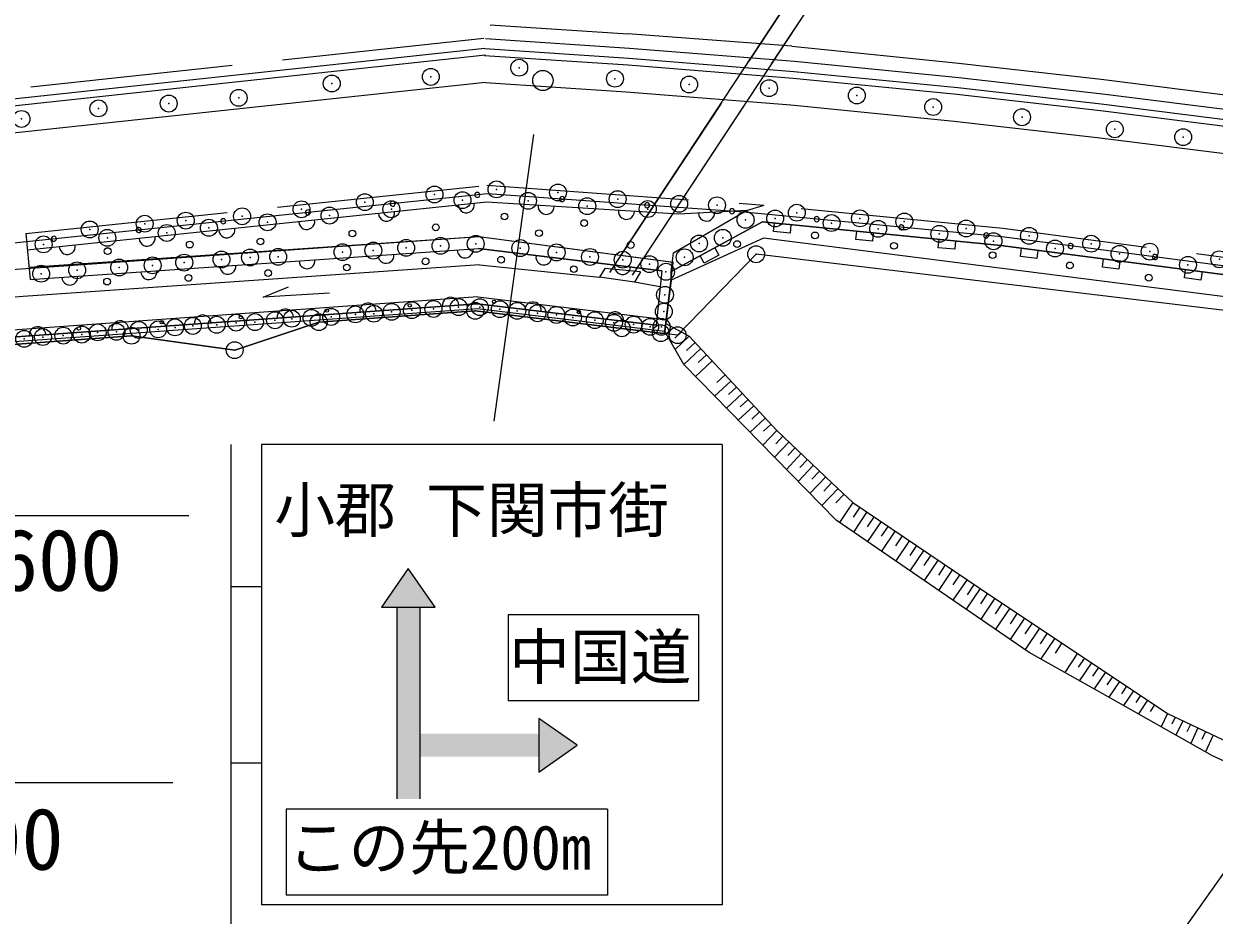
# Model space of a CAD drawing. Units: millimetres, scale not verified. Extents: x 40000 to 680001, y 20000 to 380001.
# Drawn here: x 306263 to 341543, y 288943 to 315360 of the extents above; entities that cross this region are included whole.
import ezdxf
from ezdxf.enums import TextEntityAlignment as Align

# ---------------------------------------------------------------- set-up
doc = ezdxf.new("R2010")
doc.units = ezdxf.units.MM
doc.header["$LTSCALE"] = 1000
doc.header["$PDMODE"] = 32
doc.header["$PDSIZE"] = 500
doc.linetypes.add('DASHED', pattern=[7.5, 6, -1.5])
for name, color, linetype, lineweight in [('M-BGD', 7, 'Continuous', 13), ('M-BMK-ROW', 1, 'Continuous', 13), ('M-STR-HTXT', 7, 'Continuous', 13), ('M-STR-STRC', 7, 'Continuous', 25)]:
    doc.layers.add(name, color=color, linetype=linetype, lineweight=lineweight)
doc.styles.add('ＭＳ ゴシック', font='')
doc.styles.get('ＭＳ ゴシック').set_extended_font_data('MS Gothic')

# ---------------------------------------------------------------- blocks, each defined once
blk = doc.blocks.new('ﾌﾟﾛｯﾄﾏｰｸ-03_300_1')
at = {"color": 1, "linetype": 'Continuous', "lineweight": 13}
blk.add_circle((0, 0), 0.5, dxfattribs=at)
at = {"color": 1}
blk.add_point((0, 0), dxfattribs=at)

msp = doc.modelspace()

# ---------------------------------------------------------------- hatches: boundary and pattern name
at = {"layer": 'M-STR-STRC'}
for points in [[(317656, 299213), (316860, 298076), (317315, 298076), (317998, 298076), (318453, 298076)], [(317998, 298076), (317315, 298076), (317315, 294322), (317998, 294322)], [(321524, 294777), (321524, 294322), (321524, 293639), (321524, 293184), (322661, 293981)], [(317998, 294322), (317315, 294322), (317315, 293639), (317998, 293639)], [(321524, 294322), (317998, 294322), (317998, 293639), (321524, 293639)], [(317998, 293639), (317315, 293639), (317315, 292388), (317998, 292388)]]:
    msp.add_hatch(color=256, dxfattribs=at).paths.add_polyline_path(points)

# ---------------------------------------------------------------- linework, layer by layer
at = {"layer": 'M-BGD', "linetype": 'DASHED'}
for p, q in [((339303, 331790), (323516, 307822)), ((339968, 331708), (324176, 307733)), ((319898, 314923), (301161, 312912)), ((319950, 314924), (324211, 314639)), ((324215, 314639), (329103, 314249)), ((329109, 314249), (333971, 313770)), ((333975, 313769), (338231, 313284)), ((338234, 313284), (343692, 312596)), ((306322, 309148), (319982, 310575)), ((319982, 310575), (328194, 309988)), ((339037, 286248), (342352, 290932))]:
    msp.add_line(p, q, dxfattribs=at)
at = {"layer": 'M-BGD'}
for p, q in [((320088, 315330), (324167, 315066)), ((329022, 314701), (324167, 315066)), ((329022, 314701), (333874, 314204)), ((319930, 314625), (301193, 312614)), ((319951, 314426), (301214, 312415)), ((319917, 314425), (324178, 314140)), ((319930, 314625), (324191, 314340)), ((324175, 314140), (329063, 313751)), ((324191, 314340), (329080, 313950)), ((333874, 314204), (338189, 313719)), ((329060, 313751), (333922, 313272)), ((329080, 313950), (333941, 313471)), ((338189, 313719), (343593, 313036)), ((319950, 313621), (301299, 311619)), ((319950, 313621), (324118, 313342)), ((324118, 313342), (328991, 312954)), ((333941, 313471), (338197, 312986)), ((328991, 312954), (333836, 312477)), ((333919, 313272), (338174, 312788)), ((338197, 312986), (343654, 312298)), ((338172, 312788), (343629, 312100)), ((333836, 312477), (338078, 311993)), ((321365, 312082), (320192, 303583)), ((338078, 311993), (343522, 311307)), ((320008, 310322), (300788, 308328)), ((327599, 309780), (320008, 310322)), ((319990, 310073), (306370, 308651)), ((319990, 310073), (306370, 308651)), ((325673, 309715), (319990, 310073)), ((325673, 309715), (319990, 310073)), ((325515, 308571), (327681, 309827)), ((327681, 309827), (325673, 309715)), ((327681, 309827), (325673, 309715)), ((335250, 309042), (327599, 309780)), ((327681, 309827), (328207, 309987)), ((325447, 308020), (328158, 309489)), ((328158, 309489), (325447, 308020)), ((328158, 309489), (335221, 308794)), ((335221, 308794), (328158, 309489)), ((328484, 309206), (328508, 309455)), ((328996, 309407), (328972, 309158)), ((306322, 309146), (306452, 307785)), ((328972, 309158), (328484, 309206)), ((330925, 308966), (330950, 309214)), ((331438, 309166), (331413, 308918)), ((328187, 309006), (325445, 307760)), ((326742, 308722), (326861, 308502)), ((346656, 306662), (328187, 309006)), ((331413, 308918), (330925, 308966)), ((333367, 308725), (333391, 308974)), ((333855, 308677), (333367, 308725)), ((333879, 308926), (333855, 308677)), ((335221, 308794), (346823, 307279)), ((346823, 307279), (335221, 308794)), ((346895, 307521), (335250, 309042)), ((335798, 308466), (335830, 308714)), ((306452, 307785), (319739, 308699)), ((306452, 307785), (319739, 308699)), ((325175, 308039), (319739, 308699)), ((319739, 308699), (325175, 308039)), ((325447, 308020), (325515, 308571)), ((326429, 308268), (326310, 308488)), ((326861, 308502), (326429, 308268)), ((336284, 308403), (335798, 308466)), ((336317, 308651), (336284, 308403)), ((338231, 308149), (338263, 308397)), ((319772, 308220), (323326, 307847)), ((323486, 308108), (323326, 307847)), ((324539, 308013), (323486, 308108)), ((324539, 308013), (324367, 307708)), ((325175, 308039), (325008, 306427)), ((325445, 307760), (325447, 308020)), ((338717, 308085), (338231, 308149)), ((338750, 308333), (338717, 308085)), ((340663, 307831), (340696, 308079)), ((341182, 308015), (341150, 307767)), ((324367, 307708), (323326, 307847)), ((325110, 307565), (324367, 307708)), ((325445, 307760), (325263, 306245)), ((341150, 307767), (340663, 307831)), ((313361, 307254), (314107, 307569)), ((315324, 307374), (313361, 307254)), ((319711, 307064), (305264, 306032)), ((305264, 306032), (319711, 307064)), ((325008, 306427), (319711, 307064)), ((319711, 307064), (325008, 306427)), ((319715, 307264), (325032, 306625)), ((325263, 306245), (319707, 306913)), ((325755, 306228), (325556, 306044)), ((325987, 306102), (325566, 305712)), ((326157, 305919), (325901, 305682)), ((326327, 305735), (325820, 305266)), ((326497, 305552), (326246, 305320)), ((326667, 305369), (326170, 304908)), ((327048, 304957), (326805, 304732)), ((327218, 304774), (326737, 304329)), ((327388, 304590), (327150, 304370)), ((327558, 304407), (327087, 303971)), ((327727, 304224), (327495, 304008)), ((327897, 304040), (327437, 303613)), ((328067, 303857), (327839, 303646)), ((328237, 303674), (327786, 303256)), ((328407, 303490), (328184, 303284)), ((328576, 303308), (328163, 302871)), ((328758, 303137), (328548, 302914)), ((328576, 303308), (330223, 301749)), ((328940, 302965), (328513, 302513)), ((329121, 302793), (328905, 302564)), ((329303, 302622), (328863, 302155)), ((329485, 302450), (329261, 302213)), ((329667, 302279), (329213, 301797)), ((329849, 302107), (329618, 301863)), ((330031, 301935), (329563, 301440)), ((330212, 301764), (329975, 301512)), ((330223, 301749), (330836, 301175)), ((330394, 301592), (329913, 301082)), ((330576, 301421), (330332, 301162)), ((330836, 301175), (330435, 300581)), ((330836, 301175), (334611, 298629)), ((331044, 301035), (330843, 300737)), ((336063, 296730), (330336, 300649)), ((331252, 300895), (330849, 300298)), ((331461, 300754), (331259, 300455)), ((331670, 300613), (331265, 300013)), ((331880, 300471), (331677, 300171)), ((332089, 300330), (331683, 299727)), ((332300, 300187), (332097, 299886)), ((332511, 300045), (332103, 299440)), ((332723, 299902), (332518, 299599)), ((332935, 299759), (332525, 299151)), ((333148, 299616), (332942, 299311)), ((333360, 299472), (332948, 298862)), ((333574, 299328), (333368, 299022)), ((333788, 299184), (333374, 298570)), ((334003, 299039), (333795, 298732)), ((334217, 298894), (333801, 298278)), ((334611, 298629), (334196, 298008)), ((334433, 298749), (334225, 298440)), ((334611, 298629), (340159, 294919)), ((334828, 298483), (334620, 298172)), ((335045, 298338), (334627, 297713)), ((335264, 298192), (335054, 297878)), ((335483, 298045), (335062, 297415)), ((335704, 297898), (335492, 297582)), ((335924, 297750), (335500, 297116)), ((336146, 297602), (335933, 297283)), ((336369, 297453), (335941, 296814)), ((336592, 297304), (336381, 296987)), ((336816, 297154), (336404, 296538)), ((338243, 295507), (336063, 296730)), ((337032, 297010), (336832, 296710)), ((337489, 296704), (337112, 296140)), ((337697, 296565), (337513, 296291)), ((337905, 296426), (337548, 295894)), ((338112, 296287), (337940, 296029)), ((338320, 296148), (337985, 295648)), ((338528, 296009), (338366, 295767)), ((338736, 295871), (338422, 295401)), ((338944, 295732), (338792, 295505)), ((341490, 293669), (338243, 295507)), ((339152, 295593), (338859, 295155)), ((339359, 295454), (339219, 295243)), ((339567, 295315), (339296, 294909)), ((339775, 295176), (339645, 294981)), ((340159, 294919), (339974, 294527)), ((340159, 294919), (348073, 291175)), ((340385, 294812), (340289, 294608)), ((340611, 294705), (340410, 294280)), ((340837, 294598), (340733, 294378)), ((341063, 294491), (340847, 294033)), ((341289, 294384), (341177, 294147)), ((341515, 294277), (341283, 293786)), ((346046, 291560), (341490, 293669))]:
    msp.add_line(p, q, dxfattribs=at)
at = {"layer": 'M-BGD', "linetype": 'DASHED'}
msp.add_lwpolyline([(346967, 307764), (335278, 309291), (328207, 309987)], dxfattribs=at)
at = {"layer": 'M-BGD'}
for points in [[(325518, 308283), (319748, 309050), (306428, 308134)], [(319772, 308220), (306242, 307282), (305155, 307185), (300453, 306449), (287441, 306478)], [(319715, 307264), (305241, 306231), (300477, 305448), (286292, 305512), (277717, 306425)], [(319707, 306913), (305282, 305883), (300504, 305098), (286272, 305162), (278047, 306038)], [(330336, 300649), (325820, 305266), (325263, 306245)], [(325291, 306481), (325987, 306102), (328576, 303308)]]:
    msp.add_lwpolyline(points, dxfattribs=at)
for centre, radius in [((321648, 313679), 300), ((318473, 309328), 100), ((320511, 309649), 100), ((322872, 309455), 100), ((316001, 309146), 100), ((321533, 309154), 100), ((329711, 309090), 100), ((308748, 308624), 100), ((311180, 308816), 100), ((313276, 308910), 100), ((324248, 308805), 100), ((327403, 308832), 100), ((332053, 308779), 100), ((318171, 308320), 100), ((320408, 308367), 100), ((334976, 308505), 100), ((313506, 307972), 100), ((315835, 308139), 100), ((322566, 308087), 100), ((337267, 308200), 100), ((308730, 307720), 100), ((311142, 307830), 100), ((339604, 307836), 100), ((317703, 307013), 50), ((320201, 307124), 50), ((312691, 306663), 50), ((315244, 306862), 50), ((322714, 306819), 50), ((307896, 306330), 50), ((310354, 306518), 50)]:
    msp.add_circle(centre, radius, dxfattribs=at)
for centre, radius, start, end in [((319703, 310290), 75, 20, 200), ((319703, 310290), 75, 200, 20), ((322219, 310164), 75, 20, 200), ((322219, 310164), 75, 200, 20), ((314684, 309770), 75, 20, 200), ((314684, 309770), 75, 200, 20), ((317013, 309750), 238, 183.0898, 8.8317), ((317194, 310030), 75, 20, 200), ((317194, 310030), 75, 200, 20), ((319378, 309997), 238, 183.0898, 8.8317), ((321747, 309950), 238, 173.5262, 359.268), ((324120, 309801), 238, 173.5262, 359.268), ((324735, 309984), 75, 20, 200), ((324735, 309984), 75, 200, 20), ((326495, 309749), 238, 180.3344, 6.0763), ((327251, 309805), 75, 20, 200), ((327251, 309805), 75, 200, 20), ((312175, 309509), 75, 20, 200), ((312175, 309509), 75, 200, 20), ((314648, 309503), 238, 183.0898, 8.8317), ((329763, 309571), 75, 20, 200), ((329763, 309571), 75, 200, 20), ((307156, 308989), 75, 20, 200), ((309666, 309249), 75, 20, 200), ((309666, 309249), 75, 200, 20), ((312283, 309256), 238, 183.0898, 8.8317), ((332274, 309329), 75, 20, 200), ((332274, 309329), 75, 200, 20), ((334785, 309087), 75, 20, 200), ((334785, 309087), 75, 200, 20), ((307156, 308989), 75, 200, 20), ((307553, 308762), 238, 183.0898, 8.8317), ((309918, 309009), 238, 183.0898, 8.8317), ((337289, 308776), 75, 20, 200), ((337289, 308776), 75, 200, 20), ((314656, 308335), 235, 180.3755, 7.4963), ((317000, 308496), 235, 180.3755, 7.4963), ((319344, 308657), 235, 180.3755, 7.4963), ((321675, 308449), 235, 169.5237, 356.6445), ((339790, 308449), 75, 20, 200), ((339790, 308449), 75, 200, 20), ((309969, 308012), 235, 180.3755, 7.4963), ((312313, 308173), 235, 180.3755, 7.4963), ((324008, 308166), 235, 169.5237, 356.6445), ((307625, 307851), 235, 180.3755, 7.4963), ((316463, 306836), 246, 3.0325, 185.1333), ((318911, 307011), 246, 3.0325, 185.1333), ((321353, 306871), 246, 352.0963, 174.1971), ((311566, 306487), 246, 3.0325, 185.1333), ((314014, 306661), 246, 3.0325, 185.1333), ((323790, 306578), 246, 352.0963, 174.1971), ((306669, 306137), 246, 3.0325, 185.1333), ((309118, 306312), 246, 3.0325, 185.1333)]:
    msp.add_arc(centre, radius, start, end, dxfattribs=at)
for p in [(318328, 313786), (320946, 314059), (315390, 313590), (323783, 313733), (325981, 313562), (328350, 313454), (312631, 313168), (330953, 313236), (308474, 312853), (310558, 312996), (333213, 312894), (306194, 312540), (335848, 312591), (338599, 312233), (340625, 312000), (318436, 310302), (320272, 310453), (322095, 310361), (314492, 309862), (316370, 310075), (317157, 309864), (319264, 310132), (321208, 310112), (322962, 309957), (323864, 310165), (324755, 309871), (325685, 310026), (326808, 309982), (311063, 309527), (312732, 309655), (315325, 309677), (327655, 309549), (328532, 309590), (329175, 309762), (331045, 309594), (308216, 309266), (309846, 309435), (310500, 309161), (311749, 309316), (313488, 309478), (330204, 309455), (331585, 309283), (332359, 309503), (334195, 309292), (306850, 308824), (308739, 309018), (319657, 308839), (326276, 308849), (326981, 309019), (333396, 309137), (335000, 308916), (336056, 309078), (337899, 308844), (313803, 308455), (315710, 308592), (316622, 308639), (317595, 308720), (318613, 308781), (320978, 308713), (322053, 308585), (323043, 308450), (336825, 308701), (338739, 308543), (339632, 308608), (309089, 308138), (310081, 308202), (311018, 308283), (312123, 308376), (312968, 308436), (324014, 308369), (324805, 308236), (325849, 308440), (340766, 308216), (341696, 308381), (306779, 307954), (307843, 308056), (325295, 308012), (325266, 307327), (316090, 306749), (316640, 306769), (317165, 306824), (317765, 306875), (318403, 306909), (319151, 306965), (319776, 306963), (320374, 306902), (320887, 306854), (321489, 306782), (322047, 306731), (325230, 306831), (310744, 306363), (311273, 306407), (311979, 306441), (312557, 306503), (313114, 306520), (313707, 306575), (314205, 306620), (314790, 306647), (315374, 306674), (322538, 306656), (323187, 306576), (323754, 306498), (324337, 306444), (324825, 306380), (325165, 306380), (306274, 306024), (306830, 306078), (307434, 306118), (307980, 306150), (308451, 306216), (309009, 306233), (309670, 306288), (310245, 306305)]:
    msp.add_point(p, dxfattribs=at)
at = {"layer": 'M-BMK-ROW', "color": 30}
for points in [[(339303, 331790), (338543, 331883), (338729, 333392), (339377, 333312), (341267, 335381), (341903, 335306), (341982, 335287), (340086, 333225), (340912, 333124), (340727, 331615), (339968, 331708), (324617, 308403), (323957, 308491)], [(275830, 305204), (278092, 306010), (286210, 305078), (294608, 305056), (297494, 305049), (300465, 305042), (305246, 305810), (309454, 306116), (312513, 305687), (315004, 306519), (319643, 306855), (323988, 306335), (325144, 306193), (325254, 306179), (325509, 308284), (319748, 309050), (305054, 308009), (300389, 307279), (286394, 307264), (277069, 308274)]]:
    msp.add_lwpolyline(points, close=True, dxfattribs=at)
msp.add_lwpolyline([(350918, 303885), (344332, 306565), (327967, 308531), (325640, 306132), (325144, 306193), (323988, 306335), (319643, 306855), (315004, 306519), (312513, 305687), (309454, 306116), (305246, 305810), (300465, 305042), (297494, 305049), (294608, 305056), (286210, 305078), (278092, 306010), (275830, 305204), (274558, 304752)], dxfattribs=at)
at = {"layer": 'M-BMK-ROW'}
for centre in [(327967, 308531), (319643, 306855), (315004, 306519), (323988, 306335), (309454, 306116), (325144, 306193), (325640, 306132)]:
    msp.add_circle(centre, 250, dxfattribs=at)
for p in [(327967, 308531), (319643, 306855), (315004, 306519), (323988, 306335), (309454, 306116), (325144, 306193), (325640, 306132)]:
    msp.add_point(p, dxfattribs=at)
at = {"layer": 'M-STR-HTXT'}
for p, q in [((291422, 300792), (311157, 300792)), ((290944, 292873), (310678, 292873))]:
    msp.add_line(p, q, dxfattribs=at)
at = {"layer": 'M-STR-STRC'}
for p, q in [((312398, 302897), (312398, 287427)), ((313308, 302897), (313308, 289247)), ((326958, 302897), (313308, 302897)), ((326958, 302897), (326958, 289247)), ((317656, 299213), (316860, 298076)), ((318453, 298076), (317656, 299213)), ((312398, 298688), (313308, 298688)), ((316860, 298076), (318453, 298076)), ((317315, 298076), (317315, 292388)), ((317998, 298076), (317998, 292388)), ((320620, 297841), (320620, 295293)), ((326262, 297841), (320620, 297841)), ((326262, 297841), (326262, 295293)), ((326262, 295293), (320620, 295293)), ((322661, 293981), (321524, 294777)), ((321524, 294777), (321524, 293184)), ((321524, 293184), (322661, 293981)), ((312398, 293456), (313308, 293456)), ((314039, 292087), (314039, 289539)), ((323563, 292087), (314039, 292087)), ((323563, 292087), (323563, 289539)), ((323563, 289539), (314039, 289539)), ((326958, 289247), (313308, 289247))]:
    msp.add_line(p, q, dxfattribs=at)

# ---------------------------------------------------------------- block references
at = {"layer": 'M-BMK-ROW', "xscale": 500.0011, "yscale": 500.0011, "rotation": 345}
msp.add_blockref('ﾌﾟﾛｯﾄﾏｰｸ-03_300_1', (312513, 305687), dxfattribs=at)

# ---------------------------------------------------------------- texts
at = {"layer": 'M-STR-HTXT', "style": 'ＭＳ ゴシック'}
for s, p in [('L=13.5 φ=600', (293566, 298006)), ('L=5.6 φ=600', (293077, 289739))]:
    msp.add_text(s, height=1833, dxfattribs=at).set_placement(p, align=Align.BOTTOM_LEFT)
at = {"layer": 'M-STR-STRC', "style": 'ＭＳ ゴシック'}
for s, p in [('小郡 下関市街', (313688, 299897)), ('この先200m', (314085, 289896))]:
    msp.add_text(s, height=1320, dxfattribs=at).set_placement(p, align=Align.BOTTOM_LEFT)
msp.add_text('中国道', height=1320, dxfattribs=at).set_placement((323350, 296599), align=Align.MIDDLE_CENTER)

doc.saveas('drawing.dxf')
